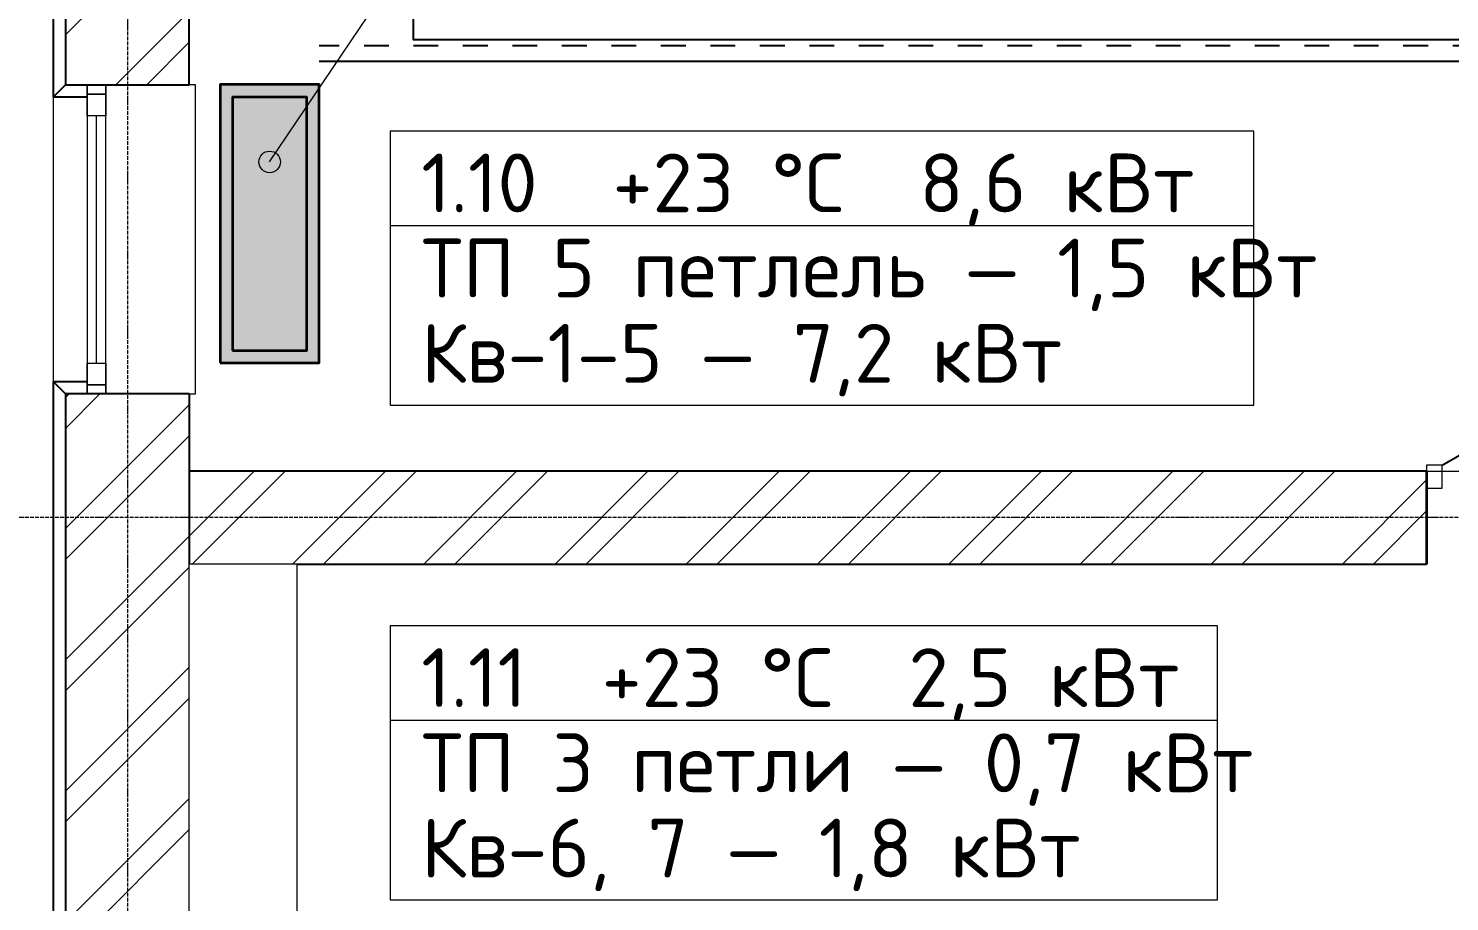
# Model space of a CAD drawing. Header units: millimetres. Extents: x -5016 to 22834, y -6019 to 18943.
# Drawn here: x -320 to 4275, y 5058 to 7882 of the extents above; entities that cross this region are included whole.
import ezdxf
from ezdxf.enums import TextEntityAlignment as Align

# ---------------------------------------------------------------- set-up
doc = ezdxf.new("R2010")
doc.units = ezdxf.units.MM
doc.linetypes.add('ОВ_ПУНКТ', pattern=[160, 80, -80])
doc.linetypes.add('Осевая 12-2-2', pattern=[16, 12, -2, 0, -2])
for name, color, linetype, lineweight in [('A-DOOR', 8, 'Continuous', 13), ('A-FLOR', 9, 'Continuous', 13), ('A-GLAZ', 8, 'Continuous', 13), ('A-WALL', 8, 'Continuous', 13), ('A-WALL-PATT', 8, 'Continuous', 13), ('I-FURN', 9, 'Continuous', 13), ('S-GRID', 8, 'Continuous', 13), ('АР_подложка', 8, 'Continuous', 13), ('ОВ_выноски', 7, 'Continuous', 18), ('ОВ_марки', 7, 'Continuous', 18), ('ОВ_приборы', 7, 'Continuous', 35), ('ОВ_Т1', 1, 'Continuous', 50), ('ОВ_Т2', 5, 'Continuous', 50)]:
    doc.layers.add(name, color=color, linetype=linetype, lineweight=lineweight)
doc.styles.add('GOST', font='isocpeur.ttf', dxfattribs={"width": 0.9})
pattern_1 = [(45, (0, 0), (-212.132, 212.132), []), (45, (0, 100), (-212.132, 212.132), [])]

# ---------------------------------------------------------------- blocks, each defined once
blk = doc.blocks.new('INT 19 Дверь межкомнатная одностворчатая - 900 х 2370 _800_ Глухое П-НАР-1569046-Этаж 1 - Планировка')
at = {"layer": 'A-DOOR', "lineweight": 25}
blk.add_line((-400, 170), (292.8, 570), dxfattribs=at)
at = {"layer": 'A-DOOR'}
for p, q in [((-400, 170), (-450, 170)), ((-450, 170), (-450, 95)), ((-400, 95), (-400, 170)), ((400, 95), (400, 170)), ((400, 170), (450, 170)), ((450, 170), (450, 95)), ((-450, 95), (-400, 95)), ((450, 95), (400, 95))]:
    blk.add_line(p, q, dxfattribs=at)
blk.add_arc((-400, 170), 800, 360, 30, dxfattribs=at)
blk = doc.blocks.new('INT 20 Окно Прямоугольник 1ст - INT 20 Окно Прямоугольник 1ст 1000-3000h-1568821-Этаж 1 - Планировка')
at = {"layer": 'A-GLAZ'}
for p, q in [((460, 240), (-460, 240)), ((-500, 130), (-400, 130)), ((-470, 130), (-500, 130)), ((-470, 70), (-470, 130)), ((-400, 130), (-470, 130)), ((-470, 130), (-470, 70)), ((400, 130), (500, 130)), ((470, 130), (400, 130)), ((500, 130), (470, 130)), ((470, 130), (470, 70)), ((470, 70), (470, 130)), ((-500, 70), (-470, 70)), ((-400, 70), (-500, 70)), ((-470, 70), (-400, 70)), ((500, 70), (400, 70)), ((400, 70), (470, 70)), ((470, 70), (500, 70)), ((-500, -200), (-500, -220)), ((-500, -220), (500, -220)), ((500, -220), (500, -200))]:
    blk.add_line(p, q, dxfattribs=at)
blk = doc.blocks.new('INT 20 Откосы окон снаружи Прямоугольник - INT 20 Откосы окон снаружи Прямоугольник-1566574-Этаж 1 - Планировка')
at = {"layer": 'A-WALL', "lineweight": 25}
for p, q in [((-476.7, 30), (-476.7, -80)), ((443.3, -80), (443.3, 30))]:
    blk.add_line(p, q, dxfattribs=at)
blk = doc.blocks.new('INT 20 Створка - 05_ Правое поворотно-откидное-1566575-Этаж 1 - Планировка')
at = {"layer": 'A-GLAZ'}
for p, q in [((400, 30), (-400, 30)), ((-400, 30), (-400, -30)), ((400, 30), (-400, 30)), ((-400, 30), (-400, -30)), ((400, -30), (400, 30)), ((400, -30), (400, 30)), ((-400, 0), (400, 0)), ((-400, -30), (400, -30)), ((-400, -30), (400, -30))]:
    blk.add_line(p, q, dxfattribs=at)
blk = doc.blocks.new('INT 18 Шкаф - INT 18 Шкаф-1566336-Этаж 1 - Планировка')
at = {"layer": 'I-FURN'}
for p, q in [((-925, -2), (-925, -350)), ((-925, -2), (925, -2)), ((925, -350), (925, -2)), ((925, -350), (-925, -350))]:
    blk.add_line(p, q, dxfattribs=at)
blk = doc.blocks.new('АР_План_1_этажа')
at = {"layer": 'A-WALL-PATT', "lineweight": 9}
h = blk.add_hatch(dxfattribs=at)
h.set_pattern_fill('FP_1', color=256, style=0, pattern_type=2)
h.set_pattern_definition(pattern_1)
h.paths.add_polyline_path([(2368.2, 4472.6), (2368.2, 11372.6), (1968.2, 11372.6), (1968.2, 4472.6)])
h.paths.add_polyline_path([(2368.2, 12372.6), (2368.2, 17022.6), (1968.2, 17022.6), (1968.2, 12372.6)])
h.paths.add_polyline_path([(2368.2, 18022.6), (2368.2, 18272.6), (1968.2, 18272.6), (1968.2, 18022.6)])
h = blk.add_hatch(dxfattribs=at)
h.set_pattern_fill('FP_1', color=256, style=0, pattern_type=2)
h.set_pattern_definition(pattern_1)
h.paths.add_polyline_path([(14568.2, 10822.6), (14568.2, 11122.6), (10718.2, 11122.6), (10718.2, 10822.6), (14207.7, 10822.6)])
h.paths.add_polyline_path([(9153.3, 10822.6), (9218.2, 10822.6), (9218.2, 11122.6), (7268.2, 11122.6), (7268.2, 10822.6), (9048.2, 10822.6)])
h.paths.add_polyline_path([(6368.2, 10822.6), (6368.2, 11122.6), (2368.2, 11122.6), (2368.2, 10822.6), (6265.1, 10822.6)])
at = {"layer": 'A-FLOR'}
for p, q in [((6368.2, 11122.6), (7268.2, 11122.6)), ((6369.6, 11122.6), (6369.6, 10822.6)), ((6369.6, 10822.6), (6368.2, 10822.6))]:
    blk.add_line(p, q, dxfattribs=at)
at = {"layer": 'A-WALL', "lineweight": 25}
for p, q in [((1928.2, 17062.6), (1928.2, 12332.6)), ((1968.2, 17022.6), (1968.2, 12372.6)), ((2368.2, 12372.6), (2368.2, 17022.6)), ((1928.2, 12332.6), (1968.2, 12372.6)), ((1968.2, 12372.6), (2368.2, 12372.6)), ((1928.2, 11412.6), (1928.2, 4432.6)), ((1968.2, 11372.6), (1928.2, 11412.6)), ((2368.2, 11372.6), (1968.2, 11372.6)), ((1968.2, 11372.6), (1968.2, 4472.6)), ((2368.2, 11372.6), (2368.2, 10822.6)), ((6368.2, 11122.6), (2368.2, 11122.6)), ((6368.2, 10822.6), (6368.2, 11122.6)), ((2716.2, 10822.6), (6368.2, 10822.6))]:
    blk.add_line(p, q, dxfattribs=at)
at = {"layer": 'S-GRID', "color": 251, "linetype": 'Осевая 12-2-2', "true_color": 0x646464}
for p, q in [((2168.2, 22574.8), (2168.2, -1346.2)), ((23375.6, 10972.6), (-1176.1, 10972.6))]:
    blk.add_line(p, q, dxfattribs=at)
at = {"layer": 'A-DOOR', "lineweight": 25}
blk.add_blockref('INT 19 Дверь межкомнатная одностворчатая - 900 х 2370 _800_ Глухое П-НАР-1569046-Этаж 1 - Планировка', (6818.2, 10972.6), dxfattribs=at)
at = {"layer": 'A-GLAZ', "rotation": 89.99999999999991}
for name, p in [('INT 20 Окно Прямоугольник 1ст - INT 20 Окно Прямоугольник 1ст 1000-3000h-1568821-Этаж 1 - Планировка', (2168.2, 11872.6)), ('INT 20 Створка - 05_ Правое поворотно-откидное-1566575-Этаж 1 - Планировка', (2068.2, 11872.6))]:
    blk.add_blockref(name, p, dxfattribs=at)
at = {"layer": 'A-WALL', "lineweight": 25, "rotation": 89.99999999999991}
blk.add_blockref('INT 20 Откосы окон снаружи Прямоугольник - INT 20 Откосы окон снаружи Прямоугольник-1566574-Этаж 1 - Планировка', (1958.2, 11889.4), dxfattribs=at)
at = {"layer": 'I-FURN', "rotation": 270.0000000000001}
blk.add_blockref('INT 18 Шкаф - INT 18 Шкаф-1566336-Этаж 1 - Планировка', (2718.2, 9897.6), dxfattribs=at)

msp = doc.modelspace()

# ---------------------------------------------------------------- block references
at = {"layer": 'АР_подложка'}
msp.add_blockref('АР_План_1_этажа', (-2168, -4673), dxfattribs=at)

# ---------------------------------------------------------------- next in the draw order: hatches: boundary and pattern name
at = {"layer": 'ОВ_выноски'}
h = msp.add_hatch(color=7, dxfattribs=at)
edge = h.paths.add_edge_path()
edge.add_arc((460, 7450), 35, 0, 360)
at = {"layer": 'ОВ_приборы'}
msp.add_hatch(color=1, dxfattribs=at).paths.add_polyline_path([(300, 6800), (620, 6800), (620, 7700), (300, 7700)])

# ---------------------------------------------------------------- next in the draw order: linework, layer by layer
at = {"layer": 'ОВ_выноски'}
msp.add_lwpolyline([(460, 7450), (1100, 8400)], dxfattribs=at)
msp.add_circle((460, 7450), 35, dxfattribs=at)
at = {"layer": 'ОВ_приборы'}
for points in [[(300, 6800), (620, 6800), (620, 7700), (300, 7700)], [(340, 6840), (580, 6840), (580, 7660), (340, 7660)]]:
    msp.add_lwpolyline(points, close=True, dxfattribs=at)
at = {"layer": 'ОВ_Т1', "lineweight": 25}
for points in [[(13145, 11000), (13145, 10455), (11225, 10455), (11225, 7845), (925, 7845), (925, 12775), (620, 12775)], [(13215, 11000), (13215, 10385), (11295, 10385), (11295, 7775), (620, 7775)]]:
    msp.add_lwpolyline(points, dxfattribs=at)
at = {"layer": 'ОВ_Т2', "linetype": 'ОВ_ПУНКТ', "lineweight": 25}
msp.add_lwpolyline([(13165, 11000), (13165, 10435), (11245, 10435), (11245, 7825), (620, 7825)], dxfattribs=at)

# ---------------------------------------------------------------- next in the draw order: wipeouts: each hides what was drawn before it
msp.add_wipeout([(850, 5063.5), (3523.8, 5063.5), (3523.8, 5950), (850, 5950)])

# ---------------------------------------------------------------- next in the draw order: linework, layer by layer
at = {"layer": 'ОВ_марки'}
msp.add_lwpolyline([(850, 5063.5), (3523.8, 5063.5), (3523.8, 5950), (850, 5950)], close=True, dxfattribs=at)
msp.add_lwpolyline([(850, 5644.5), (3523.8, 5644.5)], dxfattribs=at)

# ---------------------------------------------------------------- next in the draw order: texts
at = {"layer": 'ОВ_марки', "style": 'GOST'}
for s, p in [('1.11  +23 °С  2,5 кВт', (950, 5782.2)), ('ТП 3 петли — 0,7 кВт', (950, 5506.8)), ('Кв-6, 7 — 1,8 кВт', (950, 5231.2))]:
    msp.add_text(s, height=190, dxfattribs=at).set_placement(p, align=Align.MIDDLE_LEFT)

# ---------------------------------------------------------------- next in the draw order: wipeouts: each hides what was drawn before it
msp.add_wipeout([(850, 6663.5), (3641.6, 6663.5), (3641.6, 7550), (850, 7550)])

# ---------------------------------------------------------------- next in the draw order: linework, layer by layer
at = {"layer": 'ОВ_марки'}
msp.add_lwpolyline([(850, 6663.5), (3641.6, 6663.5), (3641.6, 7550), (850, 7550)], close=True, dxfattribs=at)
msp.add_lwpolyline([(850, 7244.5), (3641.6, 7244.5)], dxfattribs=at)

# ---------------------------------------------------------------- next in the draw order: texts
at = {"layer": 'ОВ_марки', "style": 'GOST'}
for s, p in [('1.10  +23 °С  8,6 кВт', (950, 7382.2)), ('ТП 5 петлель — 1,5 кВт', (950, 7106.8)), ('Кв-1–5 — 7,2 кВт', (950, 6831.2))]:
    msp.add_text(s, height=190, dxfattribs=at).set_placement(p, align=Align.MIDDLE_LEFT)

doc.saveas('drawing.dxf')
